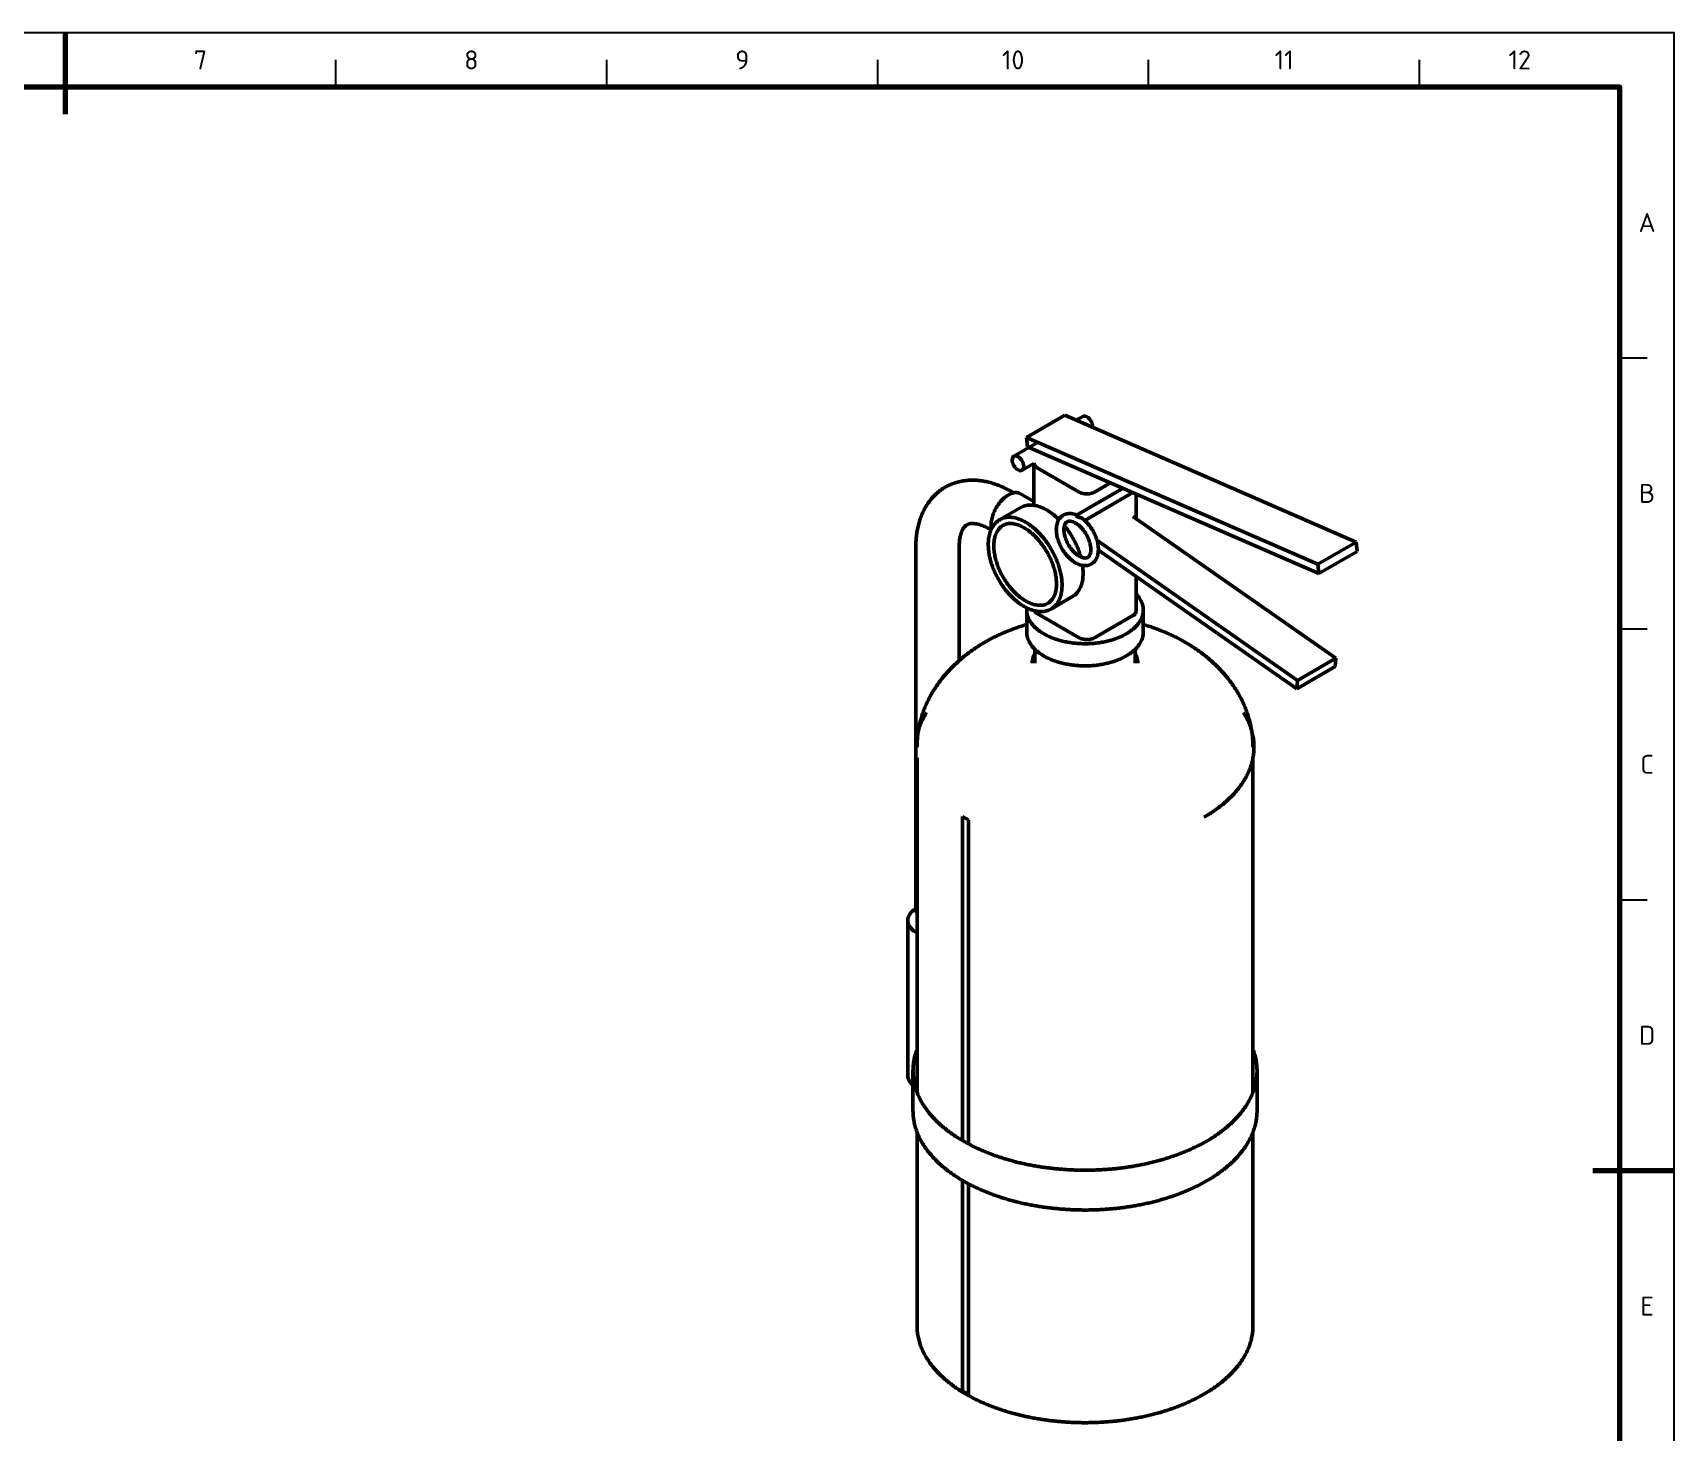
# Model space of a CAD drawing. Header units: millimetres. Extents: x 0 to 594, y 0 to 420.
# Drawn here: x 291.1 to 594, y 161.8 to 420 of the extents above; entities that cross this region are included whole.
import ezdxf
from ezdxf.enums import TextEntityAlignment as Align

# ---------------------------------------------------------------- set-up
doc = ezdxf.new("R2010")
doc.units = ezdxf.units.MM
for name, color, linetype, lineweight in [('01-VISIBLE', 7, 'CONTINUOUS', 50), ('06-TEXTO', 7, 'CONTINUOUS', 25), ('07-RECUADRO', 7, 'CONTINUOUS', 70), ('08-FINA', 5, 'CONTINUOUS', 25)]:
    doc.layers.add(name, color=color, linetype=linetype, lineweight=lineweight)
doc.styles.add('ISO3098', font='isocpeur.ttf')

msp = doc.modelspace()

# ---------------------------------------------------------------- linework, layer by layer
at = {"layer": '01-VISIBLE'}
for p, q in [((474.482, 345.342), (481.553, 349.425)), ((481.553, 349.425), (535.29, 326.019)), ((483.655, 348.509), (484.865, 349.208)), ((472.137, 341.859), (476.584, 344.427)), ((474.654, 343.622), (474.482, 345.342)), ((474.482, 345.342), (528.219, 321.936)), ((474.654, 343.622), (528.392, 320.216)), ((473.637, 339.261), (475.836, 340.531)), ((475.836, 332.797), (475.836, 340.56)), ((476.422, 339.744), (484.2, 335.253)), ((487.029, 335.253), (489.97, 336.951)), ((472.088, 335.102), (471.705, 335.323)), ((475.836, 333.515), (473.369, 334.94)), ((483.705, 330.992), (492.282, 335.944)), ((485.205, 330.01), (494.106, 335.149)), ((494.686, 330.35), (494.686, 334.897)), ((473.44, 332.4), (469.551, 330.155)), ((494.1, 330.759), (531.566, 304.581)), ((467.921, 328.27), (467.705, 328.395)), ((454.037, 325.123), (454.037, 258.23)), ((462.037, 325.123), (462.037, 304.156)), ((487.46, 326.375), (524.495, 300.499)), ((487.728, 324.546), (524.347, 298.96)), ((528.219, 321.936), (535.29, 326.019)), ((528.392, 320.216), (535.463, 324.298)), ((535.463, 324.298), (535.29, 326.019)), ((528.392, 320.216), (528.219, 321.936)), ((494.686, 313.262), (494.686, 319.685)), ((482.94, 315.946), (479.051, 313.701)), ((474.511, 309.384), (474.511, 313.466)), ((476.422, 312.854), (484.2, 308.363)), ((487.029, 308.363), (494.1, 312.446)), ((496.011, 309.384), (496.011, 313.466)), ((476.011, 303.668), (476.011, 306.221)), ((494.511, 303.668), (494.511, 306.221)), ((524.347, 298.96), (531.418, 303.043)), ((524.495, 300.499), (531.566, 304.581)), ((531.418, 303.043), (531.566, 304.581)), ((524.347, 298.96), (524.495, 300.499)), ((454.261, 224.467), (454.261, 286.195)), ((516.261, 224.467), (516.261, 286.195)), ((462.678, 275.364), (463.738, 274.751)), ((462.678, 215.543), (462.678, 275.364)), ((463.738, 214.952), (463.738, 274.751)), ((452.537, 227.612), (452.537, 256.189)), ((453.511, 221.08), (453.511, 228.428)), ((517.011, 221.08), (517.011, 228.428)), ((454.261, 181.398), (454.261, 217.119)), ((516.261, 181.398), (516.261, 217.119)), ((462.678, 169.38), (462.678, 208.195)), ((463.738, 168.768), (463.738, 207.603)), ((462.678, 169.38), (463.738, 168.768))]:
    msp.add_line(p, q, dxfattribs=at)
for points in [[(484.865, 349.208), (484.986, 349.258), (485.116, 349.278), (485.247, 349.27), (485.375, 349.24), (485.498, 349.193), (485.615, 349.133)], [(485.615, 349.133), (485.825, 348.988), (486.013, 348.814), (486.179, 348.619), (486.325, 348.408), (486.448, 348.184), (486.549, 347.949), (486.624, 347.704), (486.667, 347.451), (486.671, 347.195)], [(473.637, 339.261), (473.397, 339.192), (473.147, 339.223), (472.915, 339.32), (472.705, 339.459), (472.517, 339.626), (472.349, 339.815), (472.202, 340.02), (472.076, 340.238), (471.972, 340.468), (471.893, 340.707), (471.842, 340.954), (471.826, 341.205), (471.859, 341.455), (471.957, 341.686), (472.137, 341.859)], [(472.137, 341.859), (472.258, 341.91), (472.388, 341.929), (472.519, 341.921), (472.647, 341.892), (472.77, 341.845), (472.887, 341.785)], [(472.887, 341.785), (473.109, 341.629), (473.307, 341.442), (473.48, 341.232), (473.63, 341.005), (473.755, 340.763), (473.852, 340.509), (473.919, 340.246), (473.947, 339.975), (473.924, 339.705), (473.827, 339.451), (473.637, 339.261)], [(475.836, 340.56), (475.859, 340.387), (475.923, 340.224), (476.019, 340.078), (476.139, 339.95), (476.275, 339.839), (476.422, 339.744)], [(471.705, 335.323), (471.485, 335.448), (471.264, 335.57), (471.042, 335.689), (470.817, 335.805), (470.592, 335.917), (470.364, 336.027), (470.135, 336.133), (469.905, 336.236), (469.673, 336.335), (469.44, 336.431), (469.205, 336.523), (468.968, 336.612), (468.731, 336.697), (468.491, 336.777), (468.251, 336.854), (468.009, 336.926), (467.766, 336.995), (467.522, 337.059), (467.277, 337.118), (467.031, 337.173), (466.783, 337.223), (466.535, 337.269), (466.286, 337.31), (466.036, 337.345), (465.786, 337.376), (465.535, 337.401), (465.283, 337.422), (465.031, 337.436), (464.779, 337.446), (464.527, 337.449), (464.274, 337.447), (464.022, 337.44), (463.77, 337.426), (463.518, 337.407), (463.267, 337.381), (463.017, 337.35), (462.767, 337.312), (462.519, 337.269), (462.271, 337.219), (462.025, 337.163), (461.781, 337.101), (461.538, 337.033), (461.297, 336.958), (461.057, 336.877), (460.821, 336.79), (460.586, 336.697), (460.354, 336.598), (460.125, 336.493), (459.898, 336.381), (459.675, 336.264), (459.455, 336.14), (459.238, 336.011), (459.024, 335.877), (458.815, 335.736), (458.609, 335.59), (458.407, 335.439), (458.209, 335.282), (458.015, 335.121), (457.826, 334.954), (457.64, 334.783), (457.46, 334.606), (457.284, 334.426), (457.112, 334.241), (456.945, 334.051), (456.783, 333.858), (456.626, 333.66), (456.474, 333.459), (456.326, 333.254), (456.184, 333.046), (456.046, 332.835), (455.913, 332.62), (455.785, 332.402), (455.662, 332.182), (455.544, 331.959), (455.431, 331.733), (455.323, 331.506), (455.219, 331.275), (455.12, 331.043), (455.026, 330.809), (454.937, 330.573), (454.852, 330.335), (454.772, 330.096), (454.697, 329.855), (454.626, 329.613), (454.559, 329.37), (454.497, 329.125), (454.439, 328.879), (454.385, 328.633), (454.335, 328.385), (454.29, 328.137), (454.248, 327.888), (454.21, 327.639), (454.177, 327.389), (454.147, 327.138), (454.121, 326.887), (454.098, 326.636), (454.079, 326.384), (454.064, 326.132), (454.052, 325.88), (454.044, 325.628), (454.039, 325.375), (454.037, 325.123)], [(468.011, 328.462), (467.968, 328.714), (467.944, 328.969), (467.937, 329.225), (467.946, 329.481), (467.968, 329.736), (468.003, 329.99), (468.05, 330.242), (468.108, 330.491), (468.175, 330.738), (468.252, 330.982), (468.338, 331.224), (468.433, 331.462), (468.535, 331.696), (468.646, 331.927), (468.764, 332.154), (468.89, 332.377), (469.023, 332.596), (469.163, 332.811), (469.31, 333.02), (469.464, 333.225), (469.625, 333.424), (469.793, 333.617), (469.968, 333.804), (470.151, 333.984), (470.34, 334.156), (470.537, 334.319), (470.742, 334.473), (470.954, 334.617), (471.174, 334.748), (471.401, 334.865), (471.636, 334.967), (471.879, 335.049), (472.127, 335.11), (472.381, 335.144), (472.637, 335.148), (472.891, 335.117), (473.137, 335.048), (473.369, 334.94)], [(487.029, 335.253), (486.789, 335.135), (486.538, 335.045), (486.278, 334.98), (486.015, 334.938), (485.748, 334.917), (485.481, 334.917), (485.215, 334.938), (484.951, 334.98), (484.692, 335.045), (484.44, 335.135), (484.2, 335.253)], [(474.301, 329.684), (474.071, 329.813), (473.837, 329.934), (473.6, 330.047), (473.359, 330.152), (473.114, 330.248), (472.865, 330.334), (472.613, 330.41), (472.358, 330.475), (472.101, 330.527), (471.84, 330.566), (471.579, 330.591), (471.316, 330.6), (471.053, 330.593), (470.791, 330.568), (470.531, 330.524), (470.276, 330.462), (470.026, 330.379), (469.784, 330.277), (469.551, 330.155)], [(480.438, 330.185), (480.256, 330.361), (480.071, 330.534), (479.882, 330.703), (479.69, 330.868), (479.495, 331.029), (479.296, 331.186), (479.093, 331.338), (478.887, 331.485), (478.678, 331.628), (478.465, 331.765), (478.248, 331.896), (478.028, 332.021), (477.804, 332.14), (477.577, 332.252), (477.346, 332.356), (477.112, 332.452), (476.874, 332.539), (476.633, 332.618), (476.389, 332.686), (476.142, 332.743), (475.893, 332.788), (475.642, 332.821), (475.389, 332.841), (475.136, 332.845), (474.883, 332.834), (474.631, 332.807), (474.382, 332.762), (474.137, 332.699), (473.897, 332.618), (473.664, 332.518), (473.44, 332.4)], [(481.247, 330.979), (481.037, 330.841), (480.844, 330.681), (480.67, 330.501), (480.516, 330.303), (480.382, 330.091), (480.269, 329.867), (480.175, 329.634), (480.1, 329.395), (480.043, 329.15), (480.002, 328.903), (479.977, 328.653), (479.966, 328.403), (479.967, 328.152), (479.981, 327.901), (480.007, 327.652), (480.042, 327.403), (480.088, 327.156), (480.143, 326.912), (480.207, 326.669), (480.279, 326.429), (480.359, 326.191), (480.447, 325.956), (480.542, 325.724), (480.644, 325.494), (480.753, 325.268), (480.868, 325.046), (480.991, 324.827), (481.119, 324.611), (481.254, 324.4), (481.395, 324.192), (481.543, 323.989), (481.696, 323.791), (481.856, 323.597), (482.022, 323.409), (482.194, 323.227), (482.372, 323.05), (482.557, 322.88), (482.748, 322.717), (482.945, 322.562), (483.149, 322.415), (483.359, 322.278), (483.575, 322.151), (483.798, 322.035), (484.027, 321.933), (484.261, 321.844), (484.502, 321.772), (484.746, 321.717), (484.995, 321.682), (485.245, 321.668), (485.496, 321.678), (485.744, 321.712), (485.988, 321.773), (486.223, 321.859), (486.447, 321.972)], [(483.716, 330.998), (483.477, 331.091), (483.233, 331.169), (482.984, 331.228), (482.731, 331.266), (482.475, 331.283), (482.219, 331.276), (481.965, 331.242), (481.716, 331.182), (481.476, 331.094), (481.247, 330.979)], [(483.553, 330.878), (483.58, 330.894), (483.606, 330.912), (483.632, 330.931), (483.656, 330.951), (483.68, 330.972), (483.705, 330.992)], [(483.553, 330.878), (483.604, 330.88), (483.655, 330.875), (483.705, 330.864), (483.754, 330.848), (483.801, 330.827), (483.847, 330.803)], [(483.553, 330.878), (483.602, 330.853), (483.652, 330.828), (483.701, 330.802), (483.75, 330.776), (483.799, 330.749), (483.847, 330.721)], [(483.705, 330.992), (483.708, 330.993), (483.711, 330.995), (483.714, 330.995), (483.717, 330.996), (483.72, 330.996), (483.723, 330.995)], [(483.847, 330.803), (483.903, 330.768), (483.956, 330.728), (484.006, 330.684), (484.054, 330.638), (484.099, 330.589), (484.141, 330.538)], [(483.847, 330.721), (483.897, 330.692), (483.946, 330.662), (483.995, 330.632), (484.044, 330.601), (484.093, 330.57), (484.141, 330.538)], [(484.141, 330.538), (484.235, 330.569), (484.334, 330.57), (484.432, 330.553), (484.526, 330.522), (484.616, 330.479), (484.7, 330.426)], [(486.447, 321.972), (486.658, 322.111), (486.852, 322.272), (487.027, 322.454), (487.181, 322.654), (487.315, 322.868), (487.429, 323.093), (487.522, 323.328), (487.596, 323.569), (487.653, 323.815), (487.693, 324.064), (487.718, 324.315), (487.728, 324.567), (487.725, 324.82), (487.711, 325.072), (487.684, 325.323), (487.647, 325.573), (487.6, 325.821), (487.544, 326.067), (487.479, 326.311), (487.405, 326.552), (487.324, 326.791), (487.235, 327.027), (487.138, 327.261), (487.034, 327.491), (486.923, 327.718), (486.806, 327.941), (486.682, 328.161), (486.551, 328.377), (486.414, 328.589), (486.271, 328.797), (486.122, 329.001), (485.966, 329.199), (485.804, 329.393), (485.636, 329.581), (485.461, 329.764), (485.28, 329.94), (485.093, 330.109), (484.9, 330.272), (484.7, 330.426)], [(463.455, 329.212), (463.238, 329.061), (463.048, 328.877), (462.883, 328.671), (462.74, 328.449), (462.616, 328.216), (462.508, 327.974), (462.415, 327.727), (462.335, 327.475), (462.267, 327.22), (462.209, 326.962), (462.16, 326.702), (462.121, 326.441), (462.09, 326.179), (462.066, 325.915), (462.05, 325.651), (462.04, 325.387), (462.037, 325.123)], [(467.705, 328.395), (467.474, 328.524), (467.241, 328.648), (467.004, 328.766), (466.764, 328.878), (466.522, 328.982), (466.276, 329.078), (466.026, 329.166), (465.774, 329.245), (465.519, 329.313), (465.26, 329.37), (465, 329.413), (464.737, 329.44), (464.473, 329.449), (464.209, 329.436), (463.948, 329.397), (463.694, 329.324), (463.455, 329.212)], [(479.051, 313.701), (478.829, 313.583), (478.6, 313.481), (478.365, 313.395), (478.124, 313.325), (477.879, 313.272), (477.631, 313.234), (477.381, 313.211), (477.13, 313.203), (476.879, 313.209), (476.629, 313.229), (476.38, 313.261), (476.133, 313.304), (475.889, 313.359), (475.646, 313.424), (475.407, 313.499), (475.171, 313.583), (474.937, 313.676), (474.708, 313.776), (474.481, 313.884), (474.258, 313.999), (474.038, 314.12), (473.822, 314.247), (473.61, 314.38), (473.401, 314.519), (473.195, 314.663), (472.993, 314.811), (472.794, 314.964), (472.599, 315.122), (472.407, 315.284), (472.219, 315.449), (472.034, 315.619), (471.852, 315.792), (471.674, 315.968), (471.499, 316.148), (471.327, 316.331), (471.159, 316.517), (470.994, 316.706), (470.832, 316.897), (470.673, 317.092), (470.518, 317.289), (470.366, 317.489), (470.217, 317.691), (470.072, 317.895), (469.93, 318.102), (469.791, 318.311), (469.655, 318.522), (469.523, 318.735), (469.394, 318.95), (469.269, 319.167), (469.147, 319.387), (469.028, 319.608), (468.913, 319.831), (468.802, 320.055), (468.694, 320.282), (468.59, 320.51), (468.489, 320.74), (468.392, 320.971), (468.299, 321.204), (468.21, 321.439), (468.125, 321.675), (468.044, 321.912), (467.967, 322.151), (467.894, 322.391), (467.826, 322.632), (467.762, 322.875), (467.703, 323.119), (467.649, 323.364), (467.6, 323.61), (467.556, 323.857), (467.517, 324.105), (467.484, 324.353), (467.456, 324.603), (467.434, 324.852), (467.419, 325.103), (467.41, 325.354), (467.408, 325.604), (467.413, 325.855), (467.425, 326.106), (467.445, 326.356), (467.473, 326.605), (467.509, 326.853), (467.555, 327.1), (467.609, 327.345), (467.674, 327.587), (467.749, 327.827), (467.835, 328.062), (467.931, 328.294), (468.04, 328.52), (468.16, 328.74), (468.292, 328.953), (468.437, 329.158), (468.593, 329.354), (468.762, 329.54), (468.943, 329.713), (469.135, 329.875), (469.338, 330.022), (469.551, 330.155)], [(478.451, 314.74), (478.227, 314.624), (477.994, 314.528), (477.753, 314.454), (477.506, 314.4), (477.256, 314.367), (477.005, 314.352), (476.752, 314.355), (476.501, 314.375), (476.251, 314.41), (476.004, 314.459), (475.759, 314.521), (475.518, 314.595), (475.281, 314.68), (475.047, 314.775), (474.817, 314.879), (474.592, 314.991), (474.37, 315.112), (474.152, 315.239), (473.938, 315.373), (473.729, 315.513), (473.523, 315.66), (473.322, 315.811), (473.124, 315.968), (472.93, 316.129), (472.741, 316.296), (472.555, 316.466), (472.373, 316.64), (472.194, 316.819), (472.02, 317.001), (471.849, 317.186), (471.682, 317.375), (471.518, 317.568), (471.359, 317.763), (471.203, 317.961), (471.05, 318.162), (470.902, 318.366), (470.757, 318.572), (470.616, 318.781), (470.478, 318.993), (470.344, 319.207), (470.214, 319.423), (470.088, 319.641), (469.966, 319.862), (469.848, 320.085), (469.733, 320.309), (469.623, 320.536), (469.516, 320.765), (469.414, 320.996), (469.316, 321.228), (469.223, 321.462), (469.133, 321.698), (469.049, 321.936), (468.969, 322.175), (468.893, 322.416), (468.823, 322.658), (468.758, 322.901), (468.698, 323.146), (468.643, 323.393), (468.594, 323.64), (468.551, 323.889), (468.514, 324.138), (468.484, 324.389), (468.46, 324.64), (468.443, 324.891), (468.434, 325.143), (468.432, 325.396), (468.439, 325.648), (468.455, 325.899), (468.48, 326.15), (468.514, 326.4), (468.56, 326.648), (468.616, 326.894), (468.684, 327.137), (468.765, 327.376), (468.86, 327.61), (468.968, 327.837), (469.092, 328.057), (469.23, 328.268), (469.385, 328.468), (469.554, 328.654), (469.739, 328.825), (469.938, 328.98), (470.151, 329.116)], [(474.001, 328.675), (473.779, 328.798), (473.554, 328.913), (473.324, 329.02), (473.09, 329.118), (472.852, 329.205), (472.611, 329.282), (472.365, 329.346), (472.117, 329.396), (471.866, 329.431), (471.614, 329.45), (471.36, 329.45), (471.108, 329.429), (470.858, 329.387), (470.613, 329.321), (470.377, 329.23), (470.151, 329.116)], [(478.451, 314.74), (478.66, 314.876), (478.855, 315.033), (479.033, 315.209), (479.193, 315.401), (479.336, 315.606), (479.462, 315.822), (479.573, 316.047), (479.668, 316.278), (479.749, 316.514), (479.816, 316.755), (479.872, 316.999), (479.916, 317.245), (479.95, 317.493), (479.974, 317.742), (479.988, 317.992), (479.994, 318.242), (479.992, 318.492), (479.982, 318.742), (479.964, 318.991), (479.94, 319.24), (479.91, 319.489), (479.873, 319.736), (479.83, 319.983), (479.782, 320.228), (479.728, 320.472), (479.668, 320.715), (479.604, 320.957), (479.535, 321.197), (479.461, 321.436), (479.383, 321.674), (479.3, 321.91), (479.212, 322.144), (479.121, 322.377), (479.025, 322.608), (478.925, 322.837), (478.821, 323.065), (478.713, 323.291), (478.602, 323.514), (478.486, 323.736), (478.367, 323.956), (478.244, 324.174), (478.118, 324.39), (477.988, 324.604), (477.854, 324.815), (477.717, 325.024), (477.576, 325.231), (477.431, 325.435), (477.283, 325.637), (477.132, 325.836), (476.977, 326.032), (476.818, 326.226), (476.656, 326.416), (476.491, 326.603), (476.321, 326.788), (476.149, 326.969), (475.972, 327.146), (475.792, 327.319), (475.608, 327.489), (475.421, 327.655), (475.229, 327.816), (475.034, 327.973), (474.836, 328.124), (474.633, 328.271), (474.426, 328.412), (474.215, 328.547), (474.001, 328.675)], [(479.051, 313.701), (479.265, 313.836), (479.467, 313.987), (479.657, 314.154), (479.834, 314.335), (479.997, 314.527), (480.147, 314.731), (480.283, 314.944), (480.405, 315.166), (480.515, 315.393), (480.612, 315.627), (480.697, 315.865), (480.771, 316.107), (480.834, 316.351), (480.887, 316.599), (480.93, 316.848), (480.964, 317.098), (480.99, 317.35), (481.007, 317.602), (481.016, 317.855), (481.018, 318.108), (481.013, 318.36), (481.001, 318.613), (480.983, 318.865), (480.959, 319.117), (480.928, 319.368), (480.892, 319.618), (480.851, 319.868), (480.804, 320.116), (480.753, 320.364), (480.696, 320.61), (480.635, 320.855), (480.569, 321.099), (480.498, 321.342), (480.424, 321.584), (480.345, 321.824), (480.262, 322.063), (480.175, 322.3), (480.084, 322.536), (479.989, 322.771), (479.89, 323.003), (479.788, 323.235), (479.682, 323.464), (479.572, 323.692), (479.459, 323.918), (479.343, 324.143), (479.223, 324.365), (479.099, 324.586), (478.972, 324.805), (478.842, 325.021), (478.709, 325.236), (478.572, 325.449), (478.432, 325.659), (478.289, 325.867), (478.142, 326.074), (477.992, 326.277), (477.839, 326.478), (477.683, 326.677), (477.523, 326.873), (477.36, 327.067), (477.194, 327.257), (477.025, 327.445), (476.852, 327.63), (476.677, 327.812), (476.497, 327.99), (476.315, 328.165), (476.129, 328.336), (475.94, 328.504), (475.747, 328.668), (475.551, 328.827), (475.351, 328.983), (475.148, 329.133), (474.942, 329.279), (474.732, 329.42), (474.518, 329.555), (474.301, 329.684)], [(483.497, 329.544), (483.275, 329.661), (483.045, 329.759), (482.805, 329.833), (482.559, 329.877), (482.308, 329.878), (482.065, 329.822), (481.848, 329.699), (481.675, 329.518), (481.55, 329.301), (481.462, 329.066), (481.406, 328.822), (481.375, 328.573), (481.365, 328.323), (481.373, 328.072), (481.396, 327.823), (481.433, 327.575), (481.483, 327.329), (481.544, 327.086), (481.615, 326.846), (481.696, 326.608), (481.787, 326.375), (481.886, 326.144), (481.993, 325.918), (482.109, 325.695), (482.232, 325.477), (482.363, 325.263), (482.501, 325.054), (482.647, 324.85), (482.801, 324.652), (482.961, 324.459), (483.13, 324.274), (483.306, 324.095), (483.489, 323.924), (483.681, 323.763), (483.881, 323.612), (484.089, 323.472), (484.306, 323.347), (484.533, 323.239), (484.768, 323.152), (485.011, 323.092), (485.26, 323.068), (485.509, 323.093), (485.742, 323.182), (485.938, 323.337), (486.086, 323.539), (486.192, 323.766), (486.263, 324.006), (486.306, 324.253), (486.326, 324.503), (486.327, 324.754), (486.311, 325.004), (486.281, 325.253), (486.237, 325.5), (486.182, 325.744), (486.115, 325.986), (486.039, 326.225), (485.953, 326.46), (485.858, 326.692), (485.755, 326.921), (485.644, 327.145), (485.524, 327.366), (485.397, 327.582), (485.262, 327.793), (485.12, 328), (484.971, 328.201), (484.814, 328.397), (484.649, 328.586), (484.477, 328.768), (484.297, 328.943), (484.109, 329.109), (483.914, 329.266), (483.71, 329.411), (483.497, 329.544)], [(484.481, 323.261), (484.412, 323.505), (484.338, 323.748), (484.261, 323.989), (484.179, 324.228), (484.093, 324.467), (484.003, 324.703), (483.91, 324.939), (483.812, 325.172), (483.711, 325.404), (483.606, 325.635), (483.497, 325.864), (483.385, 326.091), (483.27, 326.316), (483.15, 326.54), (483.028, 326.761), (482.902, 326.981), (482.773, 327.199), (482.64, 327.414), (482.504, 327.628), (482.365, 327.84), (482.222, 328.049), (482.076, 328.256), (481.927, 328.461), (481.775, 328.663), (481.619, 328.863), (481.461, 329.06)], [(482.94, 315.946), (483.157, 316.083), (483.362, 316.237), (483.554, 316.407), (483.733, 316.591), (483.898, 316.788), (484.048, 316.995), (484.185, 317.213), (484.308, 317.438), (484.418, 317.67), (484.514, 317.907), (484.599, 318.15), (484.672, 318.396), (484.734, 318.645), (484.786, 318.896), (484.828, 319.149), (484.86, 319.404), (484.884, 319.659), (484.899, 319.915), (484.907, 320.172), (484.906, 320.428), (484.899, 320.685), (484.885, 320.941), (484.864, 321.197), (484.837, 321.452), (484.805, 321.707)], [(496.011, 313.466), (496.002, 313.723), (495.974, 313.979), (495.929, 314.233), (495.866, 314.483), (495.787, 314.728), (495.692, 314.967), (495.583, 315.2), (495.46, 315.427), (495.326, 315.646), (495.18, 315.859), (495.024, 316.064), (494.859, 316.261), (494.686, 316.452)], [(474.533, 313.859), (474.526, 313.793), (474.521, 313.728), (474.516, 313.663), (474.513, 313.597), (474.512, 313.532), (474.511, 313.466)], [(474.511, 313.466), (474.52, 313.214), (474.546, 312.963), (474.59, 312.714), (474.651, 312.469), (474.727, 312.229), (474.818, 311.993), (474.923, 311.764), (475.041, 311.541), (475.171, 311.324), (475.312, 311.115), (475.463, 310.912), (475.623, 310.717), (475.791, 310.529), (475.967, 310.347), (476.149, 310.173), (476.338, 310.005), (476.532, 309.844), (476.731, 309.689), (476.935, 309.54), (477.143, 309.397), (477.355, 309.26), (477.571, 309.129), (477.79, 309.003), (478.012, 308.883), (478.237, 308.768), (478.464, 308.658), (478.693, 308.553), (478.925, 308.452), (479.159, 308.357), (479.394, 308.266), (479.631, 308.179), (479.87, 308.097), (480.11, 308.019), (480.351, 307.945), (480.594, 307.875), (480.838, 307.809), (481.083, 307.748), (481.328, 307.69), (481.575, 307.636), (481.822, 307.586), (482.07, 307.539), (482.319, 307.497), (482.569, 307.457), (482.819, 307.422), (483.069, 307.39), (483.32, 307.362), (483.571, 307.337), (483.823, 307.315), (484.075, 307.298), (484.327, 307.283), (484.579, 307.272), (484.831, 307.265), (485.084, 307.261), (485.336, 307.26), (485.588, 307.263), (485.841, 307.269), (486.093, 307.278), (486.345, 307.291), (486.597, 307.308), (486.849, 307.328), (487.1, 307.351), (487.351, 307.378), (487.602, 307.409), (487.852, 307.443), (488.102, 307.48), (488.351, 307.522), (488.599, 307.566), (488.847, 307.615), (489.094, 307.668), (489.34, 307.724), (489.585, 307.784), (489.829, 307.848), (490.072, 307.916), (490.314, 307.988), (490.555, 308.064), (490.794, 308.145), (491.032, 308.23), (491.268, 308.319), (491.502, 308.413), (491.735, 308.511), (491.965, 308.615), (492.193, 308.723), (492.419, 308.836), (492.642, 308.954), (492.862, 309.078)], [(475.913, 313.353), (475.974, 313.249), (476.048, 313.154), (476.131, 313.067), (476.222, 312.988), (476.32, 312.917), (476.422, 312.854)], [(492.862, 309.078), (493.083, 309.209), (493.301, 309.346), (493.514, 309.489), (493.724, 309.639), (493.928, 309.795), (494.128, 309.957), (494.321, 310.126), (494.509, 310.302), (494.689, 310.485), (494.862, 310.675), (495.027, 310.872), (495.183, 311.077), (495.328, 311.289), (495.462, 311.508), (495.584, 311.735), (495.693, 311.968), (495.787, 312.207), (495.866, 312.451), (495.929, 312.701), (495.974, 312.954), (496.002, 313.209), (496.011, 313.466)], [(494.1, 312.446), (494.247, 312.541), (494.383, 312.651), (494.503, 312.779), (494.599, 312.926), (494.663, 313.089), (494.686, 313.262)], [(474.511, 310.794), (474.271, 310.724), (474.031, 310.653), (473.791, 310.579), (473.552, 310.505), (473.314, 310.428), (473.076, 310.35), (472.839, 310.27), (472.602, 310.189), (472.366, 310.106), (472.13, 310.021), (471.895, 309.935), (471.661, 309.847), (471.427, 309.757), (471.194, 309.666), (470.961, 309.573), (470.729, 309.478), (470.498, 309.382), (470.268, 309.284), (470.038, 309.184), (469.809, 309.083), (469.581, 308.98), (469.353, 308.875), (469.127, 308.769), (468.901, 308.661), (468.676, 308.551), (468.452, 308.44), (468.228, 308.327), (468.006, 308.212), (467.784, 308.096), (467.563, 307.977), (467.343, 307.857), (467.125, 307.736), (466.907, 307.613), (466.69, 307.488), (466.474, 307.361), (466.259, 307.232), (466.045, 307.102), (465.832, 306.97), (465.62, 306.837), (465.41, 306.702), (465.2, 306.565), (464.992, 306.426), (464.784, 306.285), (464.578, 306.143), (464.373, 305.999), (464.17, 305.854), (463.967, 305.706), (463.766, 305.557), (463.566, 305.406), (463.368, 305.254), (463.17, 305.1), (462.975, 304.944), (462.78, 304.786), (462.587, 304.626), (462.395, 304.465), (462.205, 304.302), (462.017, 304.138), (461.83, 303.971), (461.644, 303.803), (461.46, 303.634), (461.277, 303.462), (461.097, 303.289), (460.918, 303.114), (460.74, 302.937), (460.564, 302.759), (460.39, 302.579), (460.218, 302.397), (460.047, 302.214), (459.879, 302.029), (459.712, 301.842), (459.547, 301.654), (459.384, 301.464), (459.223, 301.272), (459.064, 301.079), (458.907, 300.884), (458.752, 300.687), (458.599, 300.489), (458.448, 300.289), (458.299, 300.088), (458.153, 299.885), (458.008, 299.68), (457.866, 299.474), (457.726, 299.266), (457.589, 299.057), (457.454, 298.846), (457.321, 298.634), (457.19, 298.42), (457.062, 298.205), (456.936, 297.989), (456.813, 297.771), (456.693, 297.551), (456.575, 297.33), (456.459, 297.108), (456.346, 296.885), (456.236, 296.66), (456.129, 296.434), (456.024, 296.206), (455.922, 295.978), (455.823, 295.748), (455.726, 295.517), (455.632, 295.285), (455.542, 295.051), (455.454, 294.817), (455.369, 294.581), (455.287, 294.345), (455.208, 294.107), (455.132, 293.868), (455.059, 293.629), (454.989, 293.389), (454.922, 293.147), (454.859, 292.905), (454.798, 292.662), (454.741, 292.418), (454.686, 292.174), (454.635, 291.929), (454.587, 291.683), (454.542, 291.437), (454.501, 291.19), (454.463, 290.942), (454.428, 290.695), (454.396, 290.446), (454.368, 290.197), (454.343, 289.948), (454.321, 289.699), (454.303, 289.449), (454.288, 289.199), (454.276, 288.949), (454.268, 288.699), (454.263, 288.448), (454.261, 288.198)], [(474.511, 309.384), (474.52, 309.131), (474.546, 308.88), (474.59, 308.632), (474.651, 308.387), (474.727, 308.146), (474.818, 307.911), (474.923, 307.681), (475.041, 307.458), (475.171, 307.242), (475.312, 307.032), (475.463, 306.83), (475.623, 306.635), (475.791, 306.446), (475.967, 306.265), (476.149, 306.09), (476.338, 305.923), (476.532, 305.761), (476.731, 305.606), (476.935, 305.458), (477.143, 305.315), (477.355, 305.178), (477.571, 305.047), (477.79, 304.921), (478.012, 304.801), (478.237, 304.685), (478.464, 304.575), (478.693, 304.47), (478.925, 304.37), (479.159, 304.274), (479.394, 304.183), (479.631, 304.096), (479.87, 304.014), (480.11, 303.936), (480.351, 303.862), (480.594, 303.793), (480.838, 303.727), (481.083, 303.665), (481.328, 303.607), (481.575, 303.553), (481.822, 303.503), (482.07, 303.457), (482.319, 303.414), (482.569, 303.375), (482.819, 303.339), (483.069, 303.308), (483.32, 303.279), (483.571, 303.254), (483.823, 303.233), (484.075, 303.215), (484.327, 303.201), (484.579, 303.19), (484.831, 303.182), (485.084, 303.178), (485.336, 303.177), (485.588, 303.18), (485.841, 303.186), (486.093, 303.196), (486.345, 303.209), (486.597, 303.225), (486.849, 303.245), (487.1, 303.269), (487.351, 303.296), (487.602, 303.326), (487.852, 303.36), (488.102, 303.398), (488.351, 303.439), (488.599, 303.484), (488.847, 303.533), (489.094, 303.585), (489.34, 303.641), (489.585, 303.701), (489.829, 303.765), (490.072, 303.834), (490.314, 303.906), (490.555, 303.982), (490.794, 304.062), (491.032, 304.147), (491.268, 304.237), (491.502, 304.33), (491.735, 304.429), (491.965, 304.532), (492.193, 304.64), (492.419, 304.753), (492.642, 304.871), (492.862, 304.995)], [(492.862, 304.995), (493.083, 305.126), (493.301, 305.264), (493.514, 305.407), (493.724, 305.556), (493.928, 305.712), (494.128, 305.874), (494.321, 306.043), (494.509, 306.219), (494.689, 306.402), (494.862, 306.592), (495.027, 306.79), (495.183, 306.995), (495.328, 307.207), (495.462, 307.426), (495.584, 307.652), (495.693, 307.885), (495.787, 308.124), (495.866, 308.369), (495.929, 308.618), (495.974, 308.871), (496.002, 309.127), (496.011, 309.384)], [(516.261, 288.198), (516.259, 288.448), (516.254, 288.699), (516.246, 288.949), (516.234, 289.199), (516.219, 289.449), (516.201, 289.699), (516.179, 289.948), (516.154, 290.197), (516.126, 290.446), (516.094, 290.695), (516.059, 290.942), (516.021, 291.19), (515.98, 291.437), (515.935, 291.683), (515.887, 291.929), (515.836, 292.174), (515.782, 292.418), (515.724, 292.662), (515.663, 292.905), (515.6, 293.147), (515.533, 293.389), (515.463, 293.629), (515.39, 293.868), (515.314, 294.107), (515.235, 294.345), (515.153, 294.581), (515.068, 294.817), (514.98, 295.051), (514.89, 295.285), (514.796, 295.517), (514.699, 295.748), (514.6, 295.978), (514.498, 296.206), (514.393, 296.434), (514.286, 296.66), (514.176, 296.885), (514.063, 297.108), (513.947, 297.33), (513.829, 297.551), (513.709, 297.771), (513.586, 297.989), (513.46, 298.205), (513.332, 298.42), (513.201, 298.634), (513.068, 298.846), (512.933, 299.057), (512.796, 299.266), (512.656, 299.474), (512.514, 299.68), (512.369, 299.885), (512.223, 300.088), (512.074, 300.289), (511.923, 300.489), (511.77, 300.687), (511.615, 300.884), (511.458, 301.079), (511.299, 301.272), (511.138, 301.464), (510.975, 301.654), (510.81, 301.842), (510.643, 302.029), (510.475, 302.214), (510.304, 302.397), (510.132, 302.579), (509.958, 302.759), (509.782, 302.937), (509.605, 303.114), (509.425, 303.289), (509.245, 303.462), (509.062, 303.634), (508.878, 303.803), (508.692, 303.971), (508.505, 304.138), (508.317, 304.302), (508.127, 304.465), (507.935, 304.626), (507.742, 304.786), (507.547, 304.944), (507.352, 305.1), (507.154, 305.254), (506.956, 305.406), (506.756, 305.557), (506.555, 305.706), (506.352, 305.854), (506.149, 305.999), (505.944, 306.143), (505.738, 306.285), (505.53, 306.426), (505.322, 306.565), (505.112, 306.702), (504.902, 306.837), (504.69, 306.97), (504.477, 307.102), (504.263, 307.232), (504.048, 307.361), (503.832, 307.488), (503.615, 307.613), (503.397, 307.736), (503.179, 307.858), (502.959, 307.977), (502.738, 308.096), (502.516, 308.212), (502.294, 308.327), (502.07, 308.44), (501.846, 308.551), (501.621, 308.661), (501.395, 308.769), (501.169, 308.875), (500.941, 308.98), (500.713, 309.083), (500.484, 309.184), (500.254, 309.284), (500.024, 309.382), (499.793, 309.478), (499.561, 309.573), (499.328, 309.666), (499.095, 309.757), (498.861, 309.847), (498.627, 309.935), (498.392, 310.021), (498.156, 310.106), (497.92, 310.189), (497.683, 310.27), (497.446, 310.35), (497.208, 310.428), (496.97, 310.505), (496.731, 310.579), (496.491, 310.653), (496.251, 310.724), (496.011, 310.794)], [(487.029, 308.363), (486.789, 308.245), (486.538, 308.155), (486.278, 308.09), (486.015, 308.048), (485.748, 308.027), (485.481, 308.027), (485.215, 308.048), (484.951, 308.09), (484.692, 308.155), (484.44, 308.245), (484.2, 308.363)], [(476.011, 305.533), (475.884, 305.285), (475.774, 305.029), (475.681, 304.766), (475.607, 304.497), (475.554, 304.224), (475.522, 303.947), (475.511, 303.668)], [(495.011, 303.668), (495, 303.947), (494.968, 304.224), (494.915, 304.497), (494.841, 304.766), (494.748, 305.029), (494.638, 305.285), (494.511, 305.533)], [(456.011, 294.54), (455.875, 294.32), (455.743, 294.098), (455.615, 293.873), (455.491, 293.646), (455.372, 293.417), (455.257, 293.186), (455.146, 292.952), (455.041, 292.716), (454.94, 292.478), (454.844, 292.238), (454.754, 291.996), (454.668, 291.752), (454.588, 291.506), (454.513, 291.258), (454.444, 291.009), (454.381, 290.759), (454.323, 290.507), (454.271, 290.254), (454.225, 289.999), (454.185, 289.744), (454.151, 289.488), (454.123, 289.231), (454.101, 288.973), (454.086, 288.715), (454.076, 288.457), (454.074, 288.198)], [(516.449, 288.198), (516.445, 288.457), (516.436, 288.715), (516.421, 288.973), (516.399, 289.231), (516.371, 289.488), (516.337, 289.744), (516.297, 289.999), (516.251, 290.254), (516.199, 290.507), (516.141, 290.759), (516.078, 291.01), (516.009, 291.259), (515.934, 291.506), (515.854, 291.752), (515.768, 291.996), (515.678, 292.238), (515.582, 292.478), (515.481, 292.716), (515.376, 292.952), (515.265, 293.186), (515.15, 293.418), (515.031, 293.647), (514.907, 293.874), (514.779, 294.099), (514.647, 294.321), (514.511, 294.541)], [(507.21, 275.237), (507.429, 275.364), (507.646, 275.493), (507.862, 275.624), (508.076, 275.757), (508.29, 275.892), (508.502, 276.029), (508.713, 276.168), (508.923, 276.309), (509.131, 276.452), (509.338, 276.597), (509.543, 276.744), (509.747, 276.893), (509.949, 277.044), (510.15, 277.198), (510.349, 277.353), (510.546, 277.511), (510.742, 277.671), (510.936, 277.833), (511.128, 277.997), (511.317, 278.164), (511.505, 278.333), (511.691, 278.504), (511.875, 278.677), (512.056, 278.853), (512.236, 279.031), (512.412, 279.211), (512.587, 279.394), (512.759, 279.579), (512.928, 279.766), (513.095, 279.956), (513.258, 280.149), (513.419, 280.343), (513.577, 280.54), (513.732, 280.74), (513.884, 280.942), (514.033, 281.146), (514.178, 281.352), (514.32, 281.562), (514.458, 281.773), (514.593, 281.987), (514.723, 282.203), (514.85, 282.421), (514.973, 282.642), (515.092, 282.865), (515.206, 283.09), (515.317, 283.317), (515.422, 283.547), (515.524, 283.778), (515.62, 284.011), (515.712, 284.247), (515.798, 284.484), (515.88, 284.723), (515.957, 284.964), (516.028, 285.206), (516.094, 285.45), (516.155, 285.695), (516.21, 285.941), (516.26, 286.189), (516.304, 286.438), (516.342, 286.688), (516.374, 286.938), (516.401, 287.189), (516.422, 287.441), (516.437, 287.693), (516.446, 287.946), (516.449, 288.198)], [(454.037, 258.368), (453.826, 258.232), (453.624, 258.083), (453.43, 257.923), (453.248, 257.75), (453.079, 257.563), (452.927, 257.363), (452.795, 257.15), (452.686, 256.923), (452.605, 256.686), (452.555, 256.44), (452.537, 256.189)], [(454.261, 257.469), (454.196, 257.586), (454.141, 257.708), (454.097, 257.834), (454.064, 257.964), (454.044, 258.096), (454.037, 258.23)], [(452.537, 256.189), (452.555, 255.938), (452.605, 255.691), (452.687, 255.453), (452.796, 255.226), (452.929, 255.012), (453.082, 254.812), (453.251, 254.625), (453.433, 254.452), (453.628, 254.291), (453.831, 254.143), (454.043, 254.006), (454.261, 253.88)], [(454.261, 232.389), (454.173, 232.151), (454.09, 231.912), (454.012, 231.671), (453.939, 231.428), (453.872, 231.184), (453.81, 230.938), (453.754, 230.691), (453.703, 230.443), (453.659, 230.193), (453.62, 229.943), (453.587, 229.692), (453.559, 229.44), (453.538, 229.188), (453.523, 228.935), (453.514, 228.681), (453.511, 228.428)], [(517.011, 228.428), (517.008, 228.681), (516.999, 228.935), (516.984, 229.188), (516.963, 229.44), (516.935, 229.692), (516.902, 229.943), (516.863, 230.193), (516.819, 230.443), (516.768, 230.691), (516.712, 230.938), (516.65, 231.184), (516.583, 231.428), (516.51, 231.671), (516.432, 231.912), (516.349, 232.151), (516.261, 232.389)], [(452.537, 227.612), (452.556, 227.348), (452.612, 227.089), (452.702, 226.84), (452.821, 226.604), (452.966, 226.383), (453.131, 226.176), (453.314, 225.985), (453.511, 225.808)], [(453.511, 228.428), (453.514, 228.178), (453.523, 227.927), (453.538, 227.677), (453.558, 227.428), (453.585, 227.178), (453.617, 226.93), (453.655, 226.682), (453.699, 226.436), (453.748, 226.19), (453.803, 225.946), (453.864, 225.703), (453.93, 225.461), (454.001, 225.221), (454.077, 224.982), (454.158, 224.745), (454.245, 224.51), (454.336, 224.277), (454.432, 224.045), (454.532, 223.816), (454.637, 223.589), (454.747, 223.363), (454.861, 223.14), (454.979, 222.919), (455.101, 222.7), (455.227, 222.484), (455.357, 222.269), (455.49, 222.058), (455.627, 221.848), (455.768, 221.641), (455.912, 221.436), (456.059, 221.233), (456.21, 221.033), (456.363, 220.835), (456.52, 220.639), (456.679, 220.446), (456.841, 220.255), (457.006, 220.067), (457.174, 219.88), (457.344, 219.697), (457.517, 219.515), (457.692, 219.336), (457.869, 219.159), (458.049, 218.984), (458.23, 218.812), (458.414, 218.642), (458.6, 218.474), (458.788, 218.308), (458.978, 218.145), (459.169, 217.983), (459.363, 217.824), (459.558, 217.667), (459.755, 217.512), (459.953, 217.359), (460.153, 217.208), (460.355, 217.059), (460.558, 216.913), (460.762, 216.768), (460.968, 216.625), (461.175, 216.484), (461.384, 216.346), (461.594, 216.209), (461.805, 216.074), (462.017, 215.941), (462.231, 215.81), (462.445, 215.681), (462.661, 215.553), (462.878, 215.427), (463.095, 215.304), (463.314, 215.182), (463.534, 215.061), (463.755, 214.943), (463.976, 214.826), (464.199, 214.711), (464.422, 214.598), (464.647, 214.486), (464.872, 214.377), (465.098, 214.268), (465.324, 214.162), (465.552, 214.057), (465.78, 213.953), (466.009, 213.852), (466.238, 213.751), (466.469, 213.653), (466.7, 213.556), (466.931, 213.46), (467.164, 213.367), (467.396, 213.274), (467.63, 213.183), (467.864, 213.094), (468.099, 213.006), (468.334, 212.92), (468.569, 212.835), (468.806, 212.751), (469.042, 212.669), (469.279, 212.589), (469.517, 212.51), (469.755, 212.432), (469.994, 212.356), (470.233, 212.281), (470.472, 212.207), (470.712, 212.135), (470.953, 212.064), (471.193, 211.995), (471.434, 211.927), (471.676, 211.86), (471.918, 211.795), (472.16, 211.731), (472.402, 211.668), (472.645, 211.606), (472.888, 211.546), (473.132, 211.487), (473.376, 211.43), (473.62, 211.374), (473.864, 211.319), (474.109, 211.265), (474.354, 211.213), (474.599, 211.162), (474.845, 211.112), (475.09, 211.063), (475.336, 211.016), (475.583, 210.97), (475.829, 210.925), (476.076, 210.881), (476.323, 210.839), (476.57, 210.797), (476.817, 210.757), (477.064, 210.719), (477.312, 210.681), (477.56, 210.645), (477.808, 210.609), (478.056, 210.575), (478.305, 210.543), (478.553, 210.511), (478.802, 210.481), (479.051, 210.451), (479.299, 210.423), (479.549, 210.396), (479.798, 210.371), (480.047, 210.346), (480.296, 210.323), (480.546, 210.3), (480.796, 210.279), (481.045, 210.259), (481.295, 210.241), (481.545, 210.223), (481.795, 210.207), (482.045, 210.191), (482.295, 210.177), (482.545, 210.164), (482.796, 210.153), (483.046, 210.142), (483.296, 210.132), (483.546, 210.124), (483.797, 210.117), (484.047, 210.111), (484.298, 210.106), (484.548, 210.102), (484.799, 210.099), (485.049, 210.098), (485.3, 210.097), (485.55, 210.098), (485.801, 210.1), (486.051, 210.103), (486.302, 210.107), (486.552, 210.112), (486.803, 210.119), (487.053, 210.126), (487.303, 210.135), (487.554, 210.145), (487.804, 210.156), (488.054, 210.168), (488.304, 210.182), (488.554, 210.196), (488.804, 210.212), (489.054, 210.228), (489.304, 210.246), (489.554, 210.266), (489.804, 210.286), (490.053, 210.307), (490.303, 210.33), (490.552, 210.354), (490.801, 210.378), (491.051, 210.405), (491.3, 210.432), (491.548, 210.46), (491.797, 210.49), (492.046, 210.521), (492.294, 210.553), (492.543, 210.586), (492.791, 210.62), (493.039, 210.656), (493.287, 210.692), (493.534, 210.73), (493.782, 210.77), (494.029, 210.81), (494.276, 210.852), (494.523, 210.894), (494.769, 210.938), (495.016, 210.984), (495.262, 211.03), (495.508, 211.078), (495.753, 211.127), (495.999, 211.177), (496.244, 211.229), (496.489, 211.282), (496.733, 211.336), (496.978, 211.391), (497.222, 211.448), (497.465, 211.506), (497.709, 211.565), (497.952, 211.625), (498.195, 211.687), (498.437, 211.75), (498.679, 211.815), (498.921, 211.88), (499.162, 211.948), (499.403, 212.016), (499.644, 212.086), (499.884, 212.157), (500.124, 212.23), (500.363, 212.304), (500.602, 212.379), (500.841, 212.456), (501.079, 212.534), (501.316, 212.614), (501.553, 212.695), (501.79, 212.777), (502.026, 212.861), (502.261, 212.946), (502.496, 213.033), (502.731, 213.121), (502.964, 213.211), (503.198, 213.303), (503.43, 213.395), (503.662, 213.49), (503.894, 213.586), (504.125, 213.683), (504.355, 213.782), (504.584, 213.883), (504.813, 213.985), (505.041, 214.089), (505.268, 214.194), (505.494, 214.302), (505.72, 214.41), (505.945, 214.521), (506.169, 214.633), (506.392, 214.747), (506.614, 214.862), (506.836, 214.979), (507.056, 215.099), (507.276, 215.219), (507.494, 215.342), (507.712, 215.466)], [(507.712, 215.466), (507.93, 215.594), (508.148, 215.723), (508.364, 215.854), (508.58, 215.987), (508.794, 216.123), (509.006, 216.26), (509.218, 216.399), (509.428, 216.54), (509.637, 216.683), (509.845, 216.828), (510.051, 216.975), (510.255, 217.124), (510.458, 217.275), (510.66, 217.428), (510.859, 217.584), (511.057, 217.741), (511.254, 217.901), (511.448, 218.063), (511.641, 218.227), (511.832, 218.394), (512.02, 218.562), (512.207, 218.733), (512.392, 218.906), (512.574, 219.082), (512.754, 219.26), (512.932, 219.44), (513.108, 219.622), (513.281, 219.807), (513.451, 219.994), (513.619, 220.184), (513.784, 220.376), (513.946, 220.57), (514.105, 220.767), (514.261, 220.966), (514.414, 221.168), (514.564, 221.372), (514.711, 221.578), (514.854, 221.787), (514.994, 221.998), (515.13, 222.212), (515.262, 222.427), (515.39, 222.646), (515.514, 222.866), (515.634, 223.089), (515.75, 223.314), (515.862, 223.541), (515.969, 223.771), (516.072, 224.002), (516.169, 224.235), (516.262, 224.471), (516.35, 224.708), (516.433, 224.947), (516.511, 225.188), (516.584, 225.431), (516.651, 225.675), (516.712, 225.92), (516.769, 226.167), (516.819, 226.415), (516.864, 226.664), (516.903, 226.914), (516.936, 227.165), (516.963, 227.417), (516.984, 227.669), (516.999, 227.922), (517.008, 228.175), (517.011, 228.428)], [(453.511, 221.08), (453.514, 220.829), (453.523, 220.579), (453.538, 220.329), (453.558, 220.079), (453.585, 219.83), (453.617, 219.582), (453.655, 219.334), (453.699, 219.087), (453.748, 218.842), (453.803, 218.597), (453.864, 218.354), (453.93, 218.113), (454.001, 217.872), (454.077, 217.634), (454.158, 217.397), (454.245, 217.162), (454.336, 216.928), (454.432, 216.697), (454.532, 216.467), (454.637, 216.24), (454.747, 216.015), (454.861, 215.792), (454.979, 215.571), (455.101, 215.352), (455.227, 215.135), (455.357, 214.921), (455.49, 214.709), (455.627, 214.499), (455.768, 214.292), (455.912, 214.087), (456.059, 213.884), (456.21, 213.684), (456.363, 213.486), (456.52, 213.291), (456.679, 213.098), (456.841, 212.907), (457.006, 212.718), (457.174, 212.532), (457.344, 212.348), (457.517, 212.167), (457.692, 211.987), (457.869, 211.81), (458.049, 211.636), (458.23, 211.463), (458.414, 211.293), (458.6, 211.125), (458.788, 210.96), (458.978, 210.796), (459.169, 210.635), (459.363, 210.475), (459.558, 210.318), (459.755, 210.163), (459.953, 210.01), (460.153, 209.86), (460.355, 209.711), (460.558, 209.564), (460.762, 209.419), (460.968, 209.277), (461.175, 209.136), (461.384, 208.997), (461.594, 208.86), (461.805, 208.725), (462.017, 208.592), (462.231, 208.461), (462.445, 208.332), (462.661, 208.205), (462.878, 208.079), (463.095, 207.955), (463.314, 207.833), (463.534, 207.713), (463.755, 207.595), (463.976, 207.478), (464.199, 207.363), (464.422, 207.25), (464.647, 207.138), (464.872, 207.028), (465.098, 206.92), (465.324, 206.813), (465.552, 206.708), (465.78, 206.605), (466.009, 206.503), (466.238, 206.403), (466.469, 206.304), (466.7, 206.207), (466.931, 206.112), (467.164, 206.018), (467.396, 205.926), (467.63, 205.835), (467.864, 205.745), (468.099, 205.658), (468.334, 205.571), (468.569, 205.486), (468.806, 205.403), (469.042, 205.321), (469.279, 205.24), (469.517, 205.161), (469.755, 205.083), (469.994, 205.007), (470.233, 204.932), (470.472, 204.859), (470.712, 204.786), (470.953, 204.716), (471.193, 204.646), (471.434, 204.578), (471.676, 204.511), (471.918, 204.446), (472.16, 204.382), (472.402, 204.319), (472.645, 204.258), (472.888, 204.198), (473.132, 204.139), (473.376, 204.082), (473.62, 204.025), (473.864, 203.97), (474.109, 203.917), (474.354, 203.864), (474.599, 203.813), (474.845, 203.763), (475.09, 203.715), (475.336, 203.667), (475.583, 203.621), (475.829, 203.576), (476.076, 203.533), (476.323, 203.49), (476.57, 203.449), (476.817, 203.409), (477.064, 203.37), (477.312, 203.332), (477.56, 203.296), (477.808, 203.261), (478.056, 203.227), (478.305, 203.194), (478.553, 203.163), (478.802, 203.132), (479.051, 203.103), (479.299, 203.075), (479.549, 203.048), (479.798, 203.022), (480.047, 202.998), (480.296, 202.974), (480.546, 202.952), (480.796, 202.931), (481.045, 202.911), (481.295, 202.892), (481.545, 202.875), (481.795, 202.858), (482.045, 202.843), (482.295, 202.829), (482.545, 202.816), (482.796, 202.804), (483.046, 202.793), (483.296, 202.784), (483.546, 202.775), (483.797, 202.768), (484.047, 202.762), (484.298, 202.757), (484.548, 202.753), (484.799, 202.751), (485.049, 202.749), (485.3, 202.749), (485.55, 202.749), (485.801, 202.751), (486.051, 202.754), (486.302, 202.759), (486.552, 202.764), (486.803, 202.77), (487.053, 202.778), (487.303, 202.787), (487.554, 202.797), (487.804, 202.808), (488.054, 202.82), (488.304, 202.833), (488.554, 202.848), (488.804, 202.863), (489.054, 202.88), (489.304, 202.898), (489.554, 202.917), (489.804, 202.937), (490.053, 202.959), (490.303, 202.981), (490.552, 203.005), (490.801, 203.03), (491.051, 203.056), (491.3, 203.083), (491.548, 203.112), (491.797, 203.141), (492.046, 203.172), (492.294, 203.204), (492.543, 203.237), (492.791, 203.272), (493.039, 203.307), (493.287, 203.344), (493.534, 203.382), (493.782, 203.421), (494.029, 203.462), (494.276, 203.503), (494.523, 203.546), (494.769, 203.59), (495.016, 203.635), (495.262, 203.682), (495.508, 203.73), (495.753, 203.779), (495.999, 203.829), (496.244, 203.88), (496.489, 203.933), (496.733, 203.987), (496.978, 204.043), (497.222, 204.099), (497.465, 204.157), (497.709, 204.216), (497.952, 204.277), (498.195, 204.339), (498.437, 204.402), (498.679, 204.466), (498.921, 204.532), (499.162, 204.599), (499.403, 204.668), (499.644, 204.737), (499.884, 204.809), (500.124, 204.881), (500.363, 204.955), (500.602, 205.031), (500.841, 205.107), (501.079, 205.185), (501.316, 205.265), (501.553, 205.346), (501.79, 205.429), (502.026, 205.512), (502.261, 205.598), (502.496, 205.685), (502.731, 205.773), (502.964, 205.863), (503.198, 205.954), (503.43, 206.047), (503.662, 206.141), (503.894, 206.237), (504.125, 206.335), (504.355, 206.434), (504.584, 206.534), (504.813, 206.637), (505.041, 206.741), (505.268, 206.846), (505.494, 206.953), (505.72, 207.062), (505.945, 207.172), (506.169, 207.284), (506.392, 207.398), (506.614, 207.514), (506.836, 207.631), (507.056, 207.75), (507.276, 207.871), (507.494, 207.993), (507.712, 208.118)], [(507.712, 208.118), (507.93, 208.245), (508.148, 208.375), (508.364, 208.506), (508.58, 208.639), (508.794, 208.774), (509.006, 208.911), (509.218, 209.05), (509.428, 209.191), (509.637, 209.334), (509.845, 209.479), (510.051, 209.626), (510.255, 209.775), (510.458, 209.927), (510.66, 210.08), (510.859, 210.235), (511.057, 210.393), (511.254, 210.553), (511.448, 210.715), (511.641, 210.879), (511.832, 211.045), (512.02, 211.214), (512.207, 211.385), (512.392, 211.558), (512.574, 211.733), (512.754, 211.911), (512.932, 212.091), (513.108, 212.274), (513.281, 212.459), (513.451, 212.646), (513.619, 212.835), (513.784, 213.027), (513.946, 213.222), (514.105, 213.419), (514.261, 213.618), (514.414, 213.819), (514.564, 214.023), (514.711, 214.23), (514.854, 214.438), (514.994, 214.65), (515.13, 214.863), (515.262, 215.079), (515.39, 215.297), (515.514, 215.518), (515.634, 215.741), (515.75, 215.966), (515.862, 216.193), (515.969, 216.422), (516.072, 216.654), (516.169, 216.887), (516.262, 217.122), (516.35, 217.36), (516.433, 217.599), (516.511, 217.84), (516.584, 218.082), (516.651, 218.326), (516.712, 218.572), (516.769, 218.819), (516.819, 219.067), (516.864, 219.316), (516.903, 219.566), (516.936, 219.817), (516.963, 220.069), (516.984, 220.321), (516.999, 220.574), (517.008, 220.826), (517.011, 221.08)], [(454.261, 181.398), (454.264, 181.147), (454.273, 180.897), (454.288, 180.647), (454.309, 180.397), (454.337, 180.148), (454.37, 179.9), (454.409, 179.652), (454.454, 179.406), (454.504, 179.161), (454.56, 178.916), (454.622, 178.674), (454.689, 178.432), (454.762, 178.193), (454.84, 177.954), (454.923, 177.718), (455.011, 177.484), (455.105, 177.251), (455.202, 177.02), (455.305, 176.792), (455.412, 176.566), (455.524, 176.341), (455.64, 176.119), (455.76, 175.899), (455.884, 175.682), (456.013, 175.467), (456.145, 175.254), (456.281, 175.043), (456.42, 174.835), (456.563, 174.629), (456.71, 174.426), (456.859, 174.225), (457.012, 174.027), (457.168, 173.831), (457.327, 173.637), (457.489, 173.446), (457.653, 173.257), (457.821, 173.07), (457.991, 172.886), (458.163, 172.705), (458.338, 172.525), (458.515, 172.348), (458.695, 172.174), (458.877, 172.001), (459.061, 171.831), (459.247, 171.664), (459.435, 171.498), (459.625, 171.335), (459.817, 171.174), (460.011, 171.015), (460.206, 170.858), (460.403, 170.704), (460.602, 170.551), (460.803, 170.401), (461.005, 170.253), (461.208, 170.107), (461.413, 169.963), (461.62, 169.821), (461.827, 169.681), (462.037, 169.543), (462.247, 169.407), (462.459, 169.273), (462.672, 169.141), (462.886, 169.01), (463.101, 168.882), (463.317, 168.756), (463.534, 168.631), (463.753, 168.509), (463.972, 168.388), (464.193, 168.269), (464.414, 168.151), (464.636, 168.036), (464.86, 167.922), (465.084, 167.81), (465.309, 167.7), (465.535, 167.591), (465.761, 167.484), (465.989, 167.379), (466.217, 167.276), (466.446, 167.174), (466.675, 167.073), (466.905, 166.975), (467.136, 166.878), (467.368, 166.782), (467.6, 166.688), (467.833, 166.596), (468.067, 166.505), (468.301, 166.416), (468.536, 166.328), (468.771, 166.242), (469.007, 166.158), (469.243, 166.074), (469.48, 165.993), (469.717, 165.913), (469.955, 165.834), (470.193, 165.756), (470.432, 165.681), (470.671, 165.606), (470.911, 165.533), (471.151, 165.461), (471.391, 165.391), (471.632, 165.322), (471.874, 165.255), (472.115, 165.189), (472.357, 165.124), (472.6, 165.061), (472.842, 164.999), (473.085, 164.938), (473.329, 164.879), (473.573, 164.821), (473.817, 164.764), (474.061, 164.709), (474.306, 164.655), (474.551, 164.602), (474.796, 164.551), (475.041, 164.501), (475.287, 164.452), (475.533, 164.404), (475.779, 164.358), (476.026, 164.313), (476.272, 164.269), (476.519, 164.226), (476.766, 164.185), (477.014, 164.145), (477.261, 164.106), (477.509, 164.069), (477.757, 164.032), (478.005, 163.997), (478.253, 163.963), (478.501, 163.931), (478.75, 163.899), (478.999, 163.869), (479.247, 163.84), (479.496, 163.812), (479.746, 163.786), (479.995, 163.76), (480.244, 163.736), (480.494, 163.713), (480.743, 163.691), (480.993, 163.67), (481.243, 163.651), (481.492, 163.633), (481.742, 163.616), (481.992, 163.6), (482.243, 163.585), (482.493, 163.572), (482.743, 163.559), (482.993, 163.548), (483.244, 163.538), (483.494, 163.529), (483.744, 163.521), (483.995, 163.515), (484.245, 163.51), (484.496, 163.505), (484.746, 163.502), (484.997, 163.501), (485.247, 163.5), (485.498, 163.501), (485.748, 163.502), (485.999, 163.505), (486.249, 163.509), (486.5, 163.514), (486.75, 163.521), (487.001, 163.528), (487.251, 163.537), (487.502, 163.547), (487.752, 163.558), (488.002, 163.57), (488.252, 163.584), (488.502, 163.598), (488.752, 163.614), (489.002, 163.631), (489.252, 163.649), (489.502, 163.668), (489.752, 163.689), (490.001, 163.71), (490.251, 163.733), (490.5, 163.757), (490.749, 163.783), (490.998, 163.809), (491.247, 163.837), (491.496, 163.866), (491.745, 163.896), (491.994, 163.927), (492.242, 163.96), (492.49, 163.993), (492.738, 164.028), (492.986, 164.065), (493.234, 164.102), (493.482, 164.141), (493.729, 164.181), (493.976, 164.222), (494.223, 164.264), (494.47, 164.308), (494.716, 164.353), (494.962, 164.399), (495.208, 164.446), (495.454, 164.495), (495.7, 164.545), (495.945, 164.596), (496.19, 164.649), (496.434, 164.703), (496.679, 164.758), (496.923, 164.815), (497.167, 164.873), (497.41, 164.932), (497.653, 164.992), (497.896, 165.054), (498.138, 165.117), (498.38, 165.182), (498.622, 165.248), (498.863, 165.315), (499.104, 165.384), (499.345, 165.454), (499.585, 165.525), (499.825, 165.598), (500.064, 165.672), (500.303, 165.748), (500.541, 165.825), (500.779, 165.904), (501.016, 165.984), (501.253, 166.065), (501.49, 166.149), (501.726, 166.233), (501.961, 166.319), (502.196, 166.407), (502.43, 166.496), (502.663, 166.586), (502.896, 166.678), (503.129, 166.772), (503.36, 166.867), (503.591, 166.964), (503.822, 167.063), (504.052, 167.163), (504.28, 167.264), (504.509, 167.368), (504.736, 167.473), (504.963, 167.58), (505.189, 167.688), (505.414, 167.798), (505.638, 167.91), (505.861, 168.023), (506.084, 168.139), (506.305, 168.256), (506.526, 168.375), (506.745, 168.495), (506.964, 168.618), (507.181, 168.742)], [(507.181, 168.742), (507.398, 168.869), (507.614, 168.997), (507.828, 169.127), (508.042, 169.259), (508.254, 169.393), (508.465, 169.529), (508.674, 169.667), (508.883, 169.807), (509.089, 169.949), (509.295, 170.093), (509.499, 170.24), (509.701, 170.388), (509.902, 170.538), (510.102, 170.691), (510.299, 170.845), (510.495, 171.002), (510.69, 171.161), (510.882, 171.322), (511.072, 171.485), (511.261, 171.651), (511.447, 171.819), (511.632, 171.989), (511.814, 172.162), (511.994, 172.336), (512.172, 172.513), (512.347, 172.693), (512.52, 172.875), (512.691, 173.059), (512.859, 173.246), (513.024, 173.435), (513.186, 173.626), (513.345, 173.82), (513.502, 174.016), (513.655, 174.215), (513.805, 174.416), (513.952, 174.62), (514.095, 174.825), (514.235, 175.034), (514.371, 175.245), (514.504, 175.458), (514.632, 175.673), (514.757, 175.891), (514.878, 176.111), (514.994, 176.333), (515.106, 176.558), (515.214, 176.785), (515.317, 177.014), (515.415, 177.244), (515.508, 177.477), (515.597, 177.712), (515.68, 177.949), (515.758, 178.187), (515.831, 178.428), (515.899, 178.669), (515.961, 178.912), (516.017, 179.157), (516.068, 179.403), (516.113, 179.65), (516.152, 179.897), (516.185, 180.146), (516.212, 180.396), (516.234, 180.646), (516.249, 180.896), (516.258, 181.147), (516.261, 181.398)]]:
    msp.add_lwpolyline(points, dxfattribs=at)
at = {"layer": '07-RECUADRO'}
for p, q in [((297, 420), (297, 405)), ((594, 210), (579, 210))]:
    msp.add_line(p, q, dxfattribs=at)
msp.add_lwpolyline([(20, 10), (584, 10), (584, 410), (20, 410)], close=True, dxfattribs=at)
at = {"layer": '08-FINA'}
for p, q in [((347, 410), (347, 415)), ((397, 410), (397, 415)), ((447, 410), (447, 415)), ((497, 410), (497, 415)), ((547, 410), (547, 415)), ((584, 360), (589, 360)), ((584, 310), (589, 310)), ((584, 260), (589, 260))]:
    msp.add_line(p, q, dxfattribs=at)
msp.add_lwpolyline([(0, 0), (594, 0), (594, 420), (0, 420)], close=True, dxfattribs=at)

# ---------------------------------------------------------------- texts
at = {"layer": '06-TEXTO', "style": 'ISO3098'}
for s, p in [('7', (322, 415)), ('8', (372, 415)), ('9', (422, 415)), ('10', (472, 415)), ('11', (522, 415)), ('12', (565.5, 415)), ('A', (589, 385)), ('B', (589, 335)), ('C', (589, 285)), ('D', (589, 235)), ('E', (589, 185))]:
    msp.add_text(s, height=3.5, dxfattribs=at).set_placement(p, align=Align.MIDDLE_CENTER)

doc.saveas('drawing.dxf')
